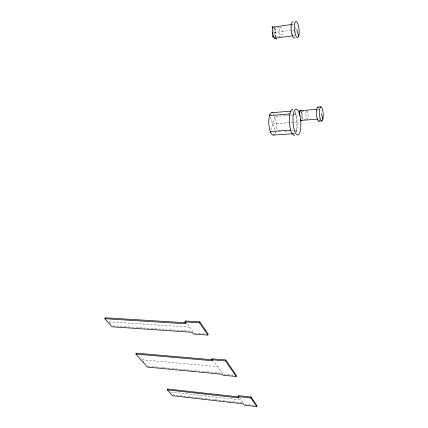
<?xml version="1.0" encoding="UTF-8"?>
<svg xmlns="http://www.w3.org/2000/svg" width="428" height="428" viewBox="0 0 428 428"><rect width="100%" height="100%" fill="white"/><g stroke="black" fill="none" stroke-linecap="round" stroke-linejoin="round"><path stroke-width="0.32" stroke-dasharray="2.14 1.6" d="M301.949 119.417L302.098 118.85A4.89 1.418 86.2 0 0 301.815 112.623L301.617 111.992M296.353 130.112L296.101 131.07A11.363 3.435 86.3 0 1 295.802 131.904M296.476 132.306L296.765 131.203M301.959 111.387L300.863 115.539L302.024 119.134M295.802 113.709L295.513 114.779L274.899 116.437L270.699 130.289M290.468 114.367L290.601 113.885M273.599 34.192L275.718 28.109M273.679 28.104L280.41 27.162M274.145 32.635L291.602 30.244M292.249 30.158L294.833 29.8M274.605 37.15L281.319 36.252A4.574 1.38 83.7 0 0 281.822 29.414A4.574 1.38 83.7 0 0 279.425 29.452A4.574 1.38 83.7 0 0 281.319 36.252M301.906 111.494L304.34 111.291M303.473 119.294L307.127 119.011M272.631 123.917L296.979 122.076M278.286 131.845L281.608 131.615M284.93 131.38L289.579 131.054M292.238 130.872L293.571 130.775M294.234 130.727L296.23 130.588L296.62 131.754M292.993 133.729L294.287 133.638M189.62 327.088L108.766 321.845L107.974 320.941M112.944 325.901L119.583 326.35M120.247 326.393L127.549 326.89M128.213 326.933L135.516 327.425M136.179 327.474L166.717 329.539M169.376 329.721L192.611 331.293L186.956 323.338M194.526 333.112L204.926 333.829M141.994 359.755L217.766 366.668M147.606 366.159L150.918 366.475M151.582 366.539L156.22 366.983M156.883 367.047L162.185 367.556M162.849 367.615L167.487 368.059M168.151 368.123L178.754 369.134M179.418 369.198L206.59 371.798M207.254 371.857L222.496 373.318L213.636 360.863M223.823 374.313L235.764 375.463M170.89 392.048L241.467 399.998M172.768 394.873L200.566 398.056M201.23 398.131L214.471 399.645M215.129 399.72L228.37 401.239M229.028 401.314L242.269 402.828M245.148 404.321L247.775 404.626M248.433 404.701L254.344 405.386M109.21 322.348L111.403 324.852M142.856 360.74L144.156 362.222M239.675 397.473L243.591 402.983M270.218 117.379L275.167 130.781M276.049 133.178L275.627 132.033L275.482 132.509A11.203 3.734 86.1 0 1 275.145 133.327M273.348 30.158L275.327 36.31M294.945 111.59A12.99 3.927 86.3 0 1 296.754 131.182M294.705 133.456A11.363 3.435 86.3 0 1 292.543 132.594M291.415 111.927A11.363 3.435 86.3 0 1 291.794 111.441M292.201 111.125A11.363 3.435 86.3 0 1 293.057 111.034M294.774 112.928A11.363 3.435 86.3 0 1 296.363 130.091M273.171 113.361A11.203 3.734 86.1 0 1 274.08 114.618M274.503 115.464A11.203 3.734 86.1 0 1 275.985 130.47M295.4 27.274A8.137 2.306 84 0 1 295.919 32.753M295.315 36.958A8.137 2.306 84 0 1 295.01 37.557M274.53 27.804A5.623 1.749 83.5 0 1 275.118 29.061L275.375 29.858A5.623 1.749 83.5 0 1 275.702 36.888M294.774 34.877A5.698 1.616 84 0 1 293.153 34.893M292.87 34.326A5.698 1.616 84 0 1 292.597 33.625M291.773 28.007A5.698 1.616 84 0 1 291.896 26.295M292.03 25.6A5.698 1.616 84 0 1 293.843 25.102M274.348 37.086A4.553 1.418 83.5 0 0 275.252 36.535L275.407 36.08A4.553 1.418 83.5 0 0 275.14 30.383L274.937 29.735A4.553 1.418 83.5 0 0 273.936 28.178M319.823 119.749A7.067 1.867 86.4 0 1 319.588 120.402M319.39 118.075A4.943 1.305 86.4 0 1 318.362 118.952M317.902 118.283A4.943 1.305 86.4 0 1 317.694 117.754M317.223 110.74A4.943 1.305 86.4 0 1 317.528 109.718M317.726 109.402A4.943 1.305 86.4 0 1 318.855 110.023M306.582 111.109A3.975 1.118 86.3 0 1 308.08 116.416A3.975 1.118 86.3 0 1 306.293 117.764A3.975 1.118 86.3 0 1 306.4 111.248M301.291 112.238A3.959 1.15 86.2 0 1 301.473 112.66L301.638 113.174A3.959 1.15 86.2 0 1 301.863 118.224L301.74 118.684A3.959 1.15 86.2 0 1 301.424 119.305"/><path stroke-width="0.64" d="M167.369 389.892L172.495 395.723L243.371 403.888L244.27 405.15L256.763 406.6L256.971 405.685L251.086 397.05L238.38 395.654L238.15 396.569L239.086 397.88L167.369 389.892L167.653 389.031L238.647 396.89M256.763 406.6L250.867 397.976L251.086 397.05M135.869 354.058L147.286 367.047L222.234 374.259L222.902 375.195L236.176 376.48L236.427 375.527L225.834 359.98L212.176 358.808L211.897 359.766L212.609 360.767L135.869 354.058L136.211 353.159L212.224 359.75M236.176 376.48L225.567 360.954L225.834 359.98M269.977 132.675L270.314 131.562L290.682 130.128M104.79 318.705L111.895 326.783L192.29 332.283L193.558 334.059L207.869 335.06L208.174 334.054L199.844 321.829L185.249 320.947L184.912 321.947L186.239 323.809L104.79 318.705L105.192 317.763L185.907 322.765M207.869 335.06L199.523 322.846L199.844 321.829M272.545 37.231L273.134 34.903M273.572 27.034L291.666 24.487M274.712 38.215L292.752 35.813M317.747 107.123L321.032 106.845M271.748 112.725L290.649 111.152M300.643 110.665L316.87 109.317M289.943 113.939L269.565 115.597L269.116 114.388M301.082 120.407L317.298 119.166M318.689 121.178L321.647 120.958M273.508 135.055L292.34 133.771M184.912 321.947L199.523 322.846M211.897 359.766L225.567 360.954M238.15 396.569L250.867 397.976M272.026 26.06L272.663 28.045M275.76 37.648L276.226 39.098M299.183 110.328L299.691 111.901M296.775 29.537L298.69 36.123M321.342 113.907L322.856 119.112M294.887 135.039A12.99 3.927 86.3 0 1 290.275 128.464A12.99 3.927 86.3 0 1 290.04 113.233L290.345 112.109A12.99 3.927 86.3 0 1 293.003 109.413M274.391 134.52A11.203 3.734 86.1 0 1 269.763 129.818A11.203 3.734 86.1 0 1 269.421 116.09L269.71 115.121A11.203 3.734 86.1 0 1 272.24 112.762M294.662 37.926A8.137 2.306 84 0 1 291.147 29.923A8.137 2.306 84 0 1 293.143 22.015M275.274 37.862A5.623 1.749 83.5 0 1 273.155 36.241L272.898 35.444A5.623 1.749 83.5 0 1 272.566 28.323L272.764 27.767A5.623 1.749 83.5 0 1 273.888 27.125M273.829 36.557A4.553 1.418 83.5 0 1 273.578 36.107M272.813 33.421A4.553 1.418 83.5 0 1 272.711 32.63M319.315 120.867A7.067 1.867 86.4 0 1 316.501 114.351A7.067 1.867 86.4 0 1 318.405 107.284M301.558 120.193A4.89 1.418 86.2 0 1 300.333 119.637M299.418 115.271A4.89 1.418 86.2 0 1 299.616 112.184L299.766 111.617A4.89 1.418 86.2 0 1 301.146 111.061M299.702 113.982A3.959 1.15 86.2 0 1 299.851 112.826M300.124 112.002A3.959 1.15 86.2 0 1 300.296 111.751M322.953 118.706L322.76 119.524A7.078 1.84 86.4 0 1 319.582 115.191A7.078 1.84 86.4 0 1 321.439 107.112A7.078 1.84 86.4 0 1 322.953 118.706M298.814 35.717L298.573 36.524A8.153 2.274 84.1 0 1 294.512 30.014A8.153 2.274 84.1 0 1 296.93 22.053A8.153 2.274 84.1 0 1 298.814 35.717M293.239 114.945A13.017 3.868 86.3 0 0 297.444 135.029A13.017 3.868 86.3 0 0 300.017 116.186A13.017 3.868 86.3 0 0 293.239 114.945"/></g></svg>
